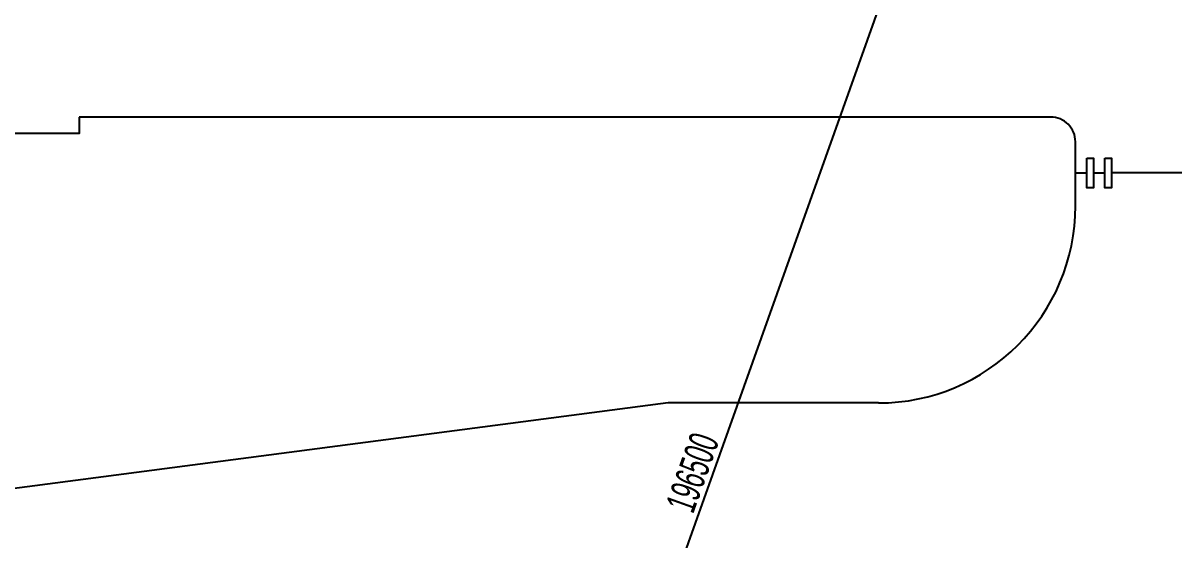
# Model space of a CAD drawing. Extents: x 1962160 to 37842216, y -162679 to 2997677.
# Drawn here: x 37543549 to 37613660, y 2658923 to 2690410 of the extents above; entities that cross this region are included whole.
import ezdxf

# ---------------------------------------------------------------- set-up
doc = ezdxf.new("R2010")
doc.units = 0
doc.header["$LTSCALE"] = 1000
doc.linetypes.add('CENTER', pattern=[2, 1.25, -0.25, 0.25, -0.25])
doc.linetypes.add('CENTER2', pattern=[28.575000000000003, 19.05, -3.175, 3.175, -3.175])
doc.layers.get('0').update_dxf_attribs({"color": 8})
doc.layers.get('Defpoints').update_dxf_attribs({"color": 8})
for name, color, linetype in [('#标注', 8, 'Continuous'), ('#轴线', 8, 'CENTER2'), ('A-FLOR', 8, 'Continuous'), ('A-GRID', 8, 'CENTER'), ('DIM', 8, 'Continuous'), ('G-ACCS', 8, 'Continuous'), ('建-家具', 8, 'Continuous')]:
    doc.layers.add(name, color=color, linetype=linetype)
doc.styles.add('JHZX', font='jrs.shx', dxfattribs={"width": 0.6, "bigfont": 'jhz.shx'})
doc.dimstyles.new('JZBZ-600', dxfattribs={"dimscale": 600, "dimtxt": 3, "dimasz": 1.5, "dimexe": 1, "dimexo": 1, "dimgap": 0.5, "dimtad": 1, "dimdec": 0, "dimdsep": 46, "dimtxsty": 'JHZX', "dimblk1": 'ARCHTICK', "dimblk2": 'ARCHTICK', "dimsah": 1, "dimcen": 0, "dimclrd": 1, "dimclre": 1, "dimclrt": 2, "dimadec": 1, "dimazin": 2, "dimtfac": 1, "dimtdec": 0, "dimtix": 1, "dimtmove": 0, "dimatfit": 3, "dimfxl": 1, "dimtolj": 1, "dimlwd": -1, "dimlwe": -1, "dimarcsym": 1})

# ---------------------------------------------------------------- blocks, each defined once
blk = doc.blocks.new('总体道路0521')
at = {"layer": 'G-ACCS'}
for p, q in [((35647965.01122101, 2918584.976535513), (35647905.81486502, 2918584.976535509)), ((35647966.51118611, 2918579.563433983), (35647966.51122101, 2918583.476522134))]:
    blk.add_line(p, q, dxfattribs=at)
blk.add_lwpolyline([(35647905.81486502, 2918584.976535497), (35647905.81486502, 2918583.976535507), (35647883.31486505, 2918583.976535468), (35647883.31486505, 2918584.976535518), (35647866.02387324, 2918584.976535509, -0.257417617834459), (35647849.95643323, 2918593.835659245, -0.2558733956671748)], format="xyb", dxfattribs=at)
blk.add_lwpolyline([(35647954.51107907, 2918567.564018672), (35647941.69367377, 2918567.564132999), (35647899.69315108, 2918562.064538189)], dxfattribs=at)
for centre, radius, start, end in [((35647965.01122101, 2918583.476535513), 1.5, 359.9994930729249, 90), ((35647954.51118613, 2918579.564018672), 12, 269.9995731132469, 359.9994930729249)]:
    blk.add_arc(centre, radius, start, end, dxfattribs=at)
at = {"layer": '建-家具'}
for p, q in [((35647966.51118082, 2918581.57664887), (35647967.21118082, 2918581.57664887)), ((35647967.61118082, 2918581.57664887), (35647968.31118082, 2918581.57664887)), ((35647978.51117903, 2918581.576648872), (35647968.71118082, 2918581.576648863))]:
    blk.add_line(p, q, dxfattribs=at)
for points in [[(35647967.21118082, 2918582.476648871), (35647967.61118082, 2918582.476648871), (35647967.61118082, 2918580.676648871), (35647967.21118082, 2918580.676648871)], [(35647968.31118082, 2918582.476648871), (35647968.71118082, 2918582.476648871), (35647968.71118082, 2918580.676648871), (35647968.31118082, 2918580.676648871)]]:
    blk.add_lwpolyline(points, close=True, dxfattribs=at)
blk = doc.blocks.new('A$C06ac024f')
at = {"xscale": 1000, "yscale": 1000, "zscale": 1000}
blk.add_blockref('总体道路0521', (-35647972511.19448, -2918657176.530752), dxfattribs=at)
blk = doc.blocks.new('_ARCHTICK')
at = {"const_width": 0.15}
blk.add_lwpolyline([(-0.5, -0.5), (0.5, 0.5)], dxfattribs=at)
blk = doc.blocks.new('*D112')
at = {"layer": '#标注', "color": 1, "transparency": 16777216}
for p, q in [((36722925.56438082, 2884160.358147338), (36728203.20757348, 2875155.476772167)), ((36666127.41429175, 2839469.122399081), (36727899.82209653, 2875673.122647626)), ((36661153.15657604, 2847956.35789879), (36666430.7997687, 2838951.476523621))]:
    blk.add_line(p, q, dxfattribs=at)
at = {"layer": 'Defpoints', "color": 0, "transparency": 16777216}
for p in [(36722622.17890388, 2884678.004022798), (36727899.82209653, 2875673.122647626), (36660849.7710991, 2848474.00377425)]:
    blk.add_point(p, dxfattribs=at)
at = {"layer": '#标注', "color": 1, "transparency": 16777216, "xscale": 900, "yscale": 900, "zscale": 900}
for p, rotation in [((36727899.82209653, 2875673.122647626), 30.37400968451957), ((36666127.41429175, 2839469.122399081), 210.3740096845196)]:
    blk.add_blockref('_ARCHTICK', p, dxfattribs=dict(at, rotation=rotation))
at = {"layer": '#标注', "color": 2, "transparency": 16777216, "insert": (36696406.84724025, 2858606.41427427), "char_height": 1800, "attachment_point": 5, "rotation": 30.37400968451957, "style": 'JHZX'}
blk.add_mtext('\\A1;71600', dxfattribs=at)
blk = doc.blocks.new('*D115')
at = {"layer": '#标注', "color": 1, "transparency": 16777216}
for p, q in [((36781163.74455722, 2918455.887206679), (36785933.89937644, 2916757.12802474)), ((36719446.12023383, 2731846.378676081), (36785368.67177467, 2916958.418258453)), ((36715241.19301637, 2733343.847624307), (36720011.3478356, 2731645.088442368))]:
    blk.add_line(p, q, dxfattribs=at)
at = {"layer": 'Defpoints', "color": 0, "transparency": 16777216}
for p in [(36780598.51695544, 2918657.177440392), (36785368.67177467, 2916958.418258453), (36714675.9654146, 2733545.13785802)]:
    blk.add_point(p, dxfattribs=at)
at = {"layer": '#标注', "color": 1, "transparency": 16777216, "xscale": 900, "yscale": 900, "zscale": 900}
for p, rotation in [((36785368.67177467, 2916958.418258453), 70.39804444161874), ((36719446.12023383, 2731846.378676081), 250.3980444416187)]:
    blk.add_blockref('_ARCHTICK', p, dxfattribs=dict(at, rotation=rotation))
at = {"layer": '#标注', "color": 2, "transparency": 16777216, "insert": (36751276.94080069, 2824804.978934683), "char_height": 1800, "attachment_point": 5, "rotation": 70.39804444161874, "style": 'JHZX'}
blk.add_mtext('\\A1;196500', dxfattribs=at)
blk = doc.blocks.new('DOTE-11')
at = {"layer": '#轴线'}
blk.add_lwpolyline([(36619929.84721477, 2865401.299438776, 0.4665771712459525), (36603297.92453471, 2824183.319006984, 0.1869069858117834), (36713199.83703386, 2729400.135445045)], format="xyb", dxfattribs=at)
for radius, end in [(146599.9999999995, 183.9998103525153), (138799.9999999995, 210.1884172151102), (130399.9999999995, 210.3293811306592), (127949.9999999995, 210.3740096847854)]:
    blk.add_arc((36780598.51695531, 2918657.177440438), radius, 324.4999999903098, end, dxfattribs=at)
blk = doc.blocks.new('ZW-5001')
at = {"layer": '#标注'}
for p1, p2, distance, picture, middle in [((36714675.96541459, 2733545.13785802), (36780598.51695544, 2918657.177440393), -5063.61133556153, '*D115', (36751276.94080069, 2824804.978934683)), ((36660849.7710991, 2848474.00377425), (36722622.17890388, 2884678.004022797), -10437.499999991336, '*D112', (36696406.84724025, 2858606.41427427))]:
    dim = blk.add_aligned_dim(p1=p1, p2=p2, distance=distance, dimstyle='JZBZ-600', dxfattribs=at)
    dim.commit()
    dim.dimension.update_dxf_attribs({"geometry": picture, "text_midpoint": middle})
blk = doc.blocks.new('FDGFH')
at = {"layer": 'A-FLOR'}
blk.add_blockref('ZW-5001', (-36780598.51155947, -2918657.163268261), dxfattribs=at)
at = {"layer": 'A-GRID'}
blk.add_blockref('DOTE-11', (-36780598.51155947, -2918657.163268261), dxfattribs=at)

msp = doc.modelspace()

# ---------------------------------------------------------------- block references
at = {"layer": 'DIM', "ltscale": 10}
msp.add_blockref('A$C06ac024f', (37613657.10216346, 2756879.841327364), dxfattribs=at)
at = {"layer": 'DIM'}
msp.add_blockref('FDGFH', (37613657.09676763, 2756879.827155179), dxfattribs=at)

doc.saveas('drawing.dxf')
